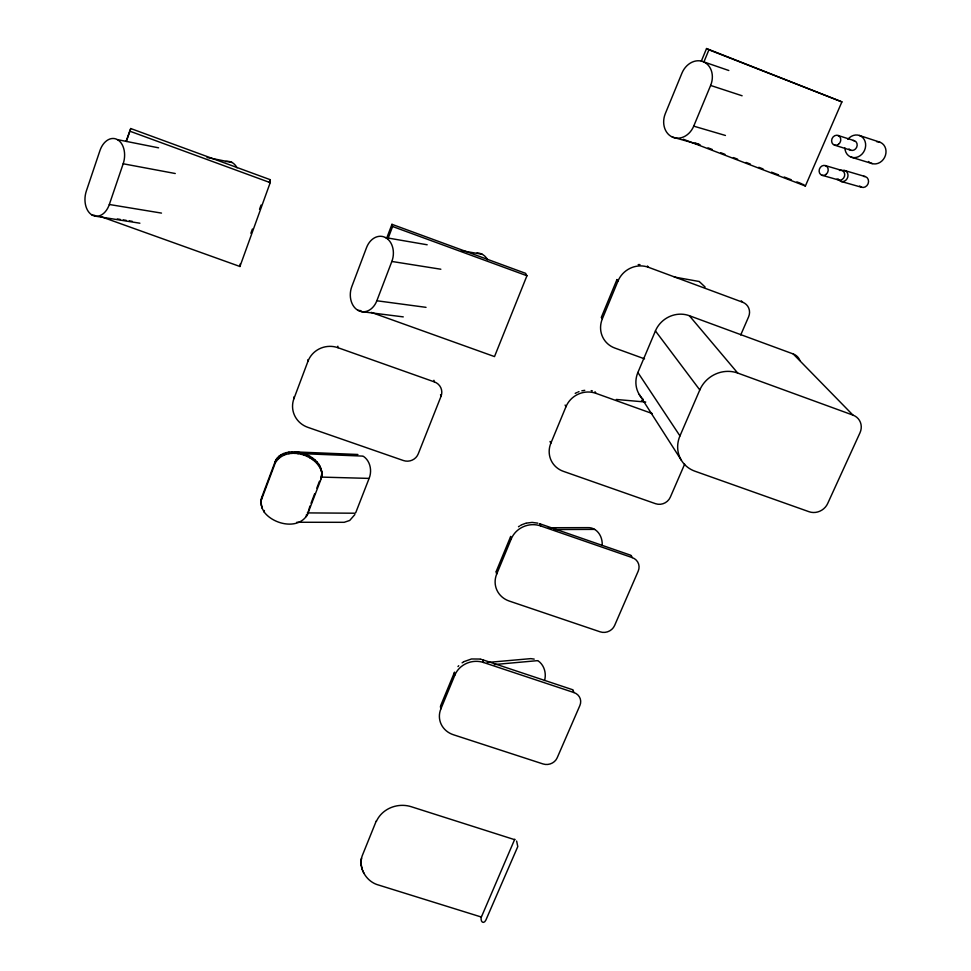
<?xml version="1.0" encoding="UTF-8"?>
<svg xmlns="http://www.w3.org/2000/svg" width="971" height="971" viewBox="0 0 971 971"><rect width="100%" height="100%" fill="white"/><g stroke="black" fill="none" stroke-linecap="round" stroke-linejoin="round"><path stroke-width="1.46" d="M100.559 216.509L239.934 266.491L270.217 182.645L270.229 179.684L130.745 128.536L126.194 141.062M514.739 839.247L481.373 917.049L378.654 885.067C365.836 881.741 357.207 866.678 362.838 854.237L376.311 820.883M321.753 476.652L321.814 472.828L321.183 478.727L307.406 514.63C298.473 530.178 273.786 524.656 264.306 512.215L264.318 510.503M261.709 497.383L261.126 501.145L261.709 497.383L275.266 461.359C278.337 453.833 287.416 451.406 294.856 451.891L357.911 454.489M264.306 512.215L261.867 507.809L261.891 506.097M261.211 505.551L260.993 501.619L261.867 507.809M239.934 266.491L240.104 264.1M260.968 503.318L261.15 499.458M544.537 680.513C546.612 673.473 544.258 665.038 538.08 660.814M321.183 478.727L321.632 475.013M126.351 141.463L130.745 128.536M92.002 214.992A18.643 12.781 -82.6 0 0 109.322 204.493L123.183 163.771A18.789 12.89 -81.6 0 0 117.491 139.666A18.789 12.89 -81.6 0 0 99.94 150.602L86.346 190.996A18.643 12.781 -82.6 0 0 92.002 214.992L94.927 215.428M250.882 233.283L252.399 229.047M259.536 209.311L261.065 205.075M269.21 182.512L270.229 179.684M440.531 394.651L441.028 396.314L418.234 453.894A11.531 11.033 -12.3 0 1 403.402 460.533L307.868 427.349A23.292 22.467 -2.9 0 1 293.934 398.632L307.928 361.37L307.819 359.792M261.685 499.07L275.266 462.961C285.559 445.301 316.849 453.918 321.704 472.209C320.163 459.635 306.363 452.68 294.856 451.891L294.917 453.469M387.126 237.033L391.956 224.325L525.578 273.324L526.937 275.752L494.506 356.588L371.238 312.371M387.83 239.06L392.6 226.51L391.956 224.325M376.845 300.767L391.847 261.454A18.315 14.08 -81.3 0 0 385.608 237.628A18.315 14.08 -81.3 0 0 366.528 247.629L351.793 286.639A18.182 13.958 -82.6 0 0 357.996 310.356A18.182 13.958 -82.6 0 0 376.845 300.767L426.026 307.346M307.406 514.63L309.967 506.012M311.023 503.257L314.713 493.62M316.825 488.11L319.471 481.228M355.702 512.761L369.259 478.023C372.148 470.619 370.267 460.982 363.47 456.37M701.341 61.124L706.536 48.55L841.906 101.882L805.384 186.007L683.329 139.254M703.793 62.241L708.927 49.8L706.536 48.55M440.616 705.808L454.562 672.114M496.217 571.421L510.71 536.38M601.437 317.104L617.01 279.466M573.072 690.15L573.897 692.541A11.045 10.086 -16.9 0 1 579.881 705.516L557.184 757.805A10.948 9.928 -15.1 0 1 543.02 763.946L453.433 734.756A22.09 20.233 -11.8 0 1 440.87 708.903L454.865 675.088L454.367 672.733M631.235 555.546L632.242 557.609A11.288 10.463 -23 0 1 638.202 571.142L614.607 625.506A11.179 10.305 -20.3 0 1 600.151 631.83L509.241 601.049A22.539 21.022 -17 0 1 496.691 574.079L511.244 538.917L510.564 536.89M684.652 464.162L670.318 497.176A11.434 10.657 -27.2 0 1 655.546 503.694L563.374 471.336A23.013 21.763 -24.8 0 1 550.848 443.237L565.959 406.74A23.158 21.957 -27.7 0 1 595.927 393.34L652.245 413.549M644.538 358.845L614.837 348.055A23.547 22.418 -35.4 0 1 602.323 318.876L617.969 281.092A23.729 22.588 -38.9 0 1 648.531 267.316L742.657 302.236A11.834 11.106 -39.7 0 1 748.58 316.874L740.727 334.946M693.719 126.145L710.626 85.448A18.898 15.597 -69 0 0 703.514 61.804A18.898 15.597 -69 0 0 681.921 73.177L665.341 113.546A18.704 15.512 -70.8 0 0 672.405 137.081A18.704 15.512 -70.8 0 0 693.719 126.145L725.434 135.467M641.091 397.127A26.071 24.591 -33.2 0 1 637.886 372.488L655.425 330.917A26.29 24.809 -36.5 0 1 689.349 315.709L793.21 353.954A13.109 12.174 -37.8 0 1 799.91 360.447M679.955 435.906L699.8 389.941A29.324 27.37 -34.3 0 1 737.705 373.058L852.987 415.127A14.626 13.4 -36 0 1 859.966 432.848L827.656 503.561A14.419 13.181 -32.2 0 1 809.061 511.729L694.92 471.202A29.069 27.091 -31.3 0 1 679.955 435.906L637.886 372.488M354.888 514.545L349.706 520.468L344.171 522.313L296.823 522.264M457.984 666.555L458.725 665.73M518.49 526.731L519.461 526.088M462.111 662.817L463.543 661.894M575.208 393.376L576.798 392.551M520.456 525.493L521.997 524.68M464.029 661.615L471.518 658.969L479.977 659.054M522.532 524.437L525.821 523.26M577.879 392.066L578.995 391.629M526.379 523.114L532.132 522.41L537.825 523.151M581.847 390.803L584.76 390.33M494.324 664.552L537.473 660.656M487.211 662.489L530.773 658.629L534.208 659.115M638.19 264.598L639.986 264.598M554.101 529.535L594.64 529.389M548.348 527.739L587.673 527.641A16.313 13.715 88.8 0 1 602.19 545.265M307.322 512.906L354.864 513.21M321.049 477.089L368.458 478.387M362.753 456.103L304.093 453.736L304.166 455.326M616.282 399.469L645.739 402.043M361.382 311.606L403.268 316.886M357.935 310.319L360.933 310.696M117.333 218.973L120.319 219.446M123.305 219.919L126.291 220.393M129.277 220.866L132.262 221.327M95.109 216.132L139.897 223.209M391.847 261.454L440.846 269.234M109.322 204.493L161.489 213.098M385.548 237.604L427.179 244.777M461.371 250.676L482.186 254.268M674.299 277.026L699.132 281.493M123.183 163.771L175.253 173.518M117.442 139.63L158.576 147.823M207.054 157.484L232.033 162.46M591.193 390.621L592.334 390.876M480.524 659.175L481.616 659.443M672.333 137.045L699.982 144.837M841.117 181.456L861.75 187.318M822.146 175.302L838.701 180.023M825.168 165.543L841.711 170.398M844.552 170.483L865.149 176.54M851.179 157.156L872.298 163.638M834.392 145.104L850.851 150.238M514.848 839.733L411.219 806.707A27.212 24.518 -8.4 0 0 376.384 821.381M837.985 135.442L854.407 140.722M710.626 85.448L742.111 95.777M859.311 135.442L879.75 142.13M482.684 659.77L572.659 689.726M454.865 675.088A22.199 20.44 -12.9 0 1 483.594 662.501L573.897 692.541M703.441 61.78L728.82 70.507M539.463 523.648L630.749 555.242M511.244 538.917A22.661 21.228 -18.8 0 1 540.604 525.918L632.242 557.609M307.928 361.37A23.413 22.709 -4.3 0 1 338.042 347.727L434.389 381.906A11.628 11.203 -16.4 0 1 441.028 396.314M392.6 226.51L526.937 275.752M129.58 131.097L270.217 182.645M695.321 142.98L699.557 144.594M708.017 147.847L712.253 149.461M720.713 152.702L724.949 154.328M733.408 157.569L737.644 159.195M746.104 162.436L750.34 164.063M758.8 167.303L763.036 168.918M771.496 172.17L778.548 174.865M784.192 177.025L791.244 179.732M796.888 181.893L801.111 183.519M708.927 49.8L841.906 101.882M699.29 281.554L705.092 287.015M802.532 184.053L805.384 186.007M741.286 300.84L742.657 302.236M793.21 353.954L852.987 415.127M647.426 266.005L648.531 267.316M689.349 315.709L737.705 373.058M616.961 279.745L617.969 281.092M655.425 330.917L699.8 389.941M601.365 317.432L602.323 318.876M639.246 394.493L681.314 460.193M594.992 391.701L595.927 393.34M565.11 405.053L565.959 406.74M550.047 441.453L550.848 443.237M539.84 523.927L540.604 525.918M496.06 571.955L496.691 574.079M433.916 380.28L434.389 381.906M516.633 841.068L517.786 846.578L485.888 920.059C483.837 924.441 480.087 922.329 481.276 916.515M483 660.171L483.594 662.501M440.409 706.463L440.87 708.903M337.847 346.186L338.042 347.727M321.583 470.583L321.935 474.455M363.542 872.286L363.882 873.366M362.729 870.55L363.033 871.642M361.503 858.036L361.443 859.177M361.297 859.299L361.261 860.44M361.904 868.135L362.329 869.858M361.163 860.573L361.139 862.988M361.37 865.647L361.782 868.025M361.115 863.122L361.321 865.537M320.952 468.313L321.073 469.94M319.945 466.068L320.066 467.682M318.549 463.859L318.67 465.473M316.813 461.747L316.922 463.349M314.75 459.769L314.859 461.371M312.407 457.936L312.516 459.538M309.822 456.309L309.919 457.899M307.03 454.901L307.127 456.491M306.363 514.836L306.448 516.56M301.046 452.838L301.119 454.416M297.951 452.219L298.012 453.797M293.873 396.957L293.934 398.632M291.822 451.855L291.87 453.445M288.897 452.122L288.945 453.712M286.129 452.692L286.166 454.27M283.568 453.53L283.605 455.12M281.262 454.646L281.287 456.236M279.247 456.018L279.272 457.608M277.56 457.608L277.572 459.21M276.225 459.404L276.237 461.007M275.266 461.359L275.266 462.961M641.467 400.841A16.616 14.201 -84.6 0 1 643.324 400.78M643.288 399.469A26.071 24.591 -33.2 0 1 641.782 397.94M853.024 140.504A5.086 4.43 -64.7 0 1 856.64 147.361A5.086 4.43 -64.7 0 1 849.055 148.964M847.865 139.278A11.603 10.098 -64.6 0 1 864.178 139.448A11.603 10.098 -64.6 0 1 858.243 156.768A11.603 10.098 -64.6 0 1 844.891 147.956M876.619 141.657A11.409 9.989 -63.8 0 1 885.443 155.372A11.409 9.989 -63.8 0 1 870.004 162.655M869.482 162.303A11.409 9.989 -63.8 0 1 868.511 161.502M842.318 170.435A5.753 5.037 -66.3 0 1 847.865 174.161A5.753 5.037 -66.3 0 1 844.612 181.055A5.753 5.037 -66.3 0 1 838.264 179.04M839.466 170.435A5.049 4.406 -66.4 0 1 844.515 176.237A5.049 4.406 -66.4 0 1 837.038 179.065M863.571 176.394A5.656 4.976 -65.5 0 1 868.086 183.762A5.656 4.976 -65.5 0 1 859.651 186.007M225.503 161.562A17.672 12.72 -81 0 1 237.021 167.801M476.967 252.982A17.26 13.752 -80.5 0 1 487.576 259.67M838.483 144.339A5.158 4.467 -65.3 0 0 838.495 135.661A5.158 4.467 -65.3 0 0 831.601 140.807A5.158 4.467 -65.3 0 0 838.483 144.339M826.175 174.319A5.122 4.442 -67 0 0 825.702 165.725A5.122 4.442 -67 0 0 819.111 171.236A5.122 4.442 -67 0 0 826.175 174.319"/></g></svg>
